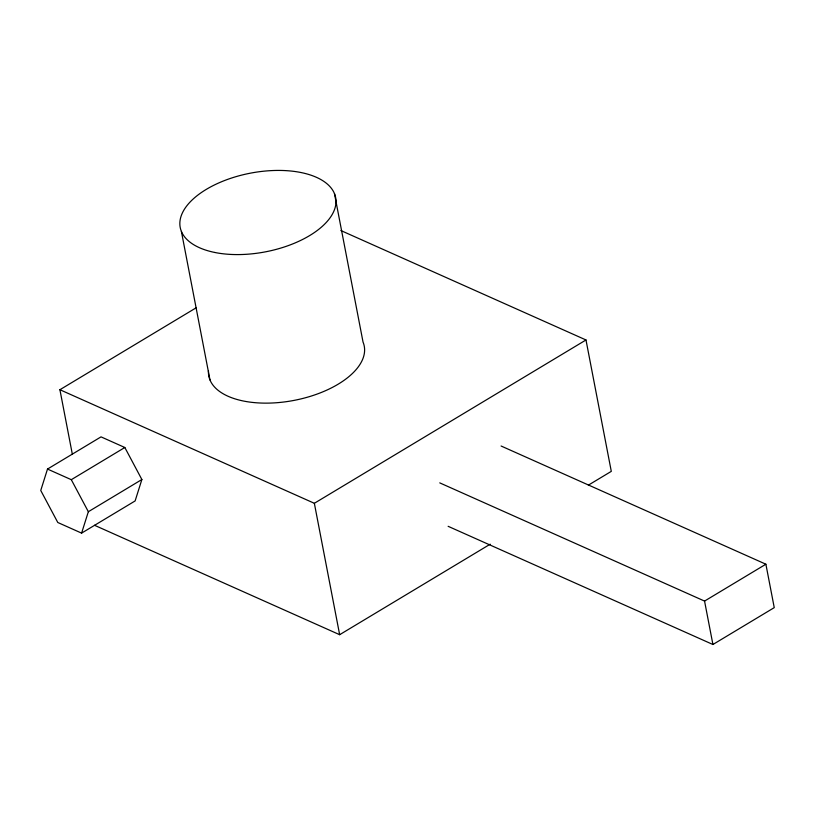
<?xml version="1.0" encoding="UTF-8"?>
<svg xmlns="http://www.w3.org/2000/svg" width="815" height="815" viewBox="0 0 815 815"><rect width="100%" height="100%" fill="white"/><g stroke="black" fill="none" stroke-linecap="round" stroke-linejoin="round"><path stroke-width="1.22" d="M47.504 469.063L40.75 490.467L57.794 522.496L81.592 533.122L135.117 500.94L141.871 479.526L124.827 447.496L101.029 436.871L47.504 469.063L71.302 479.689L88.346 511.718L81.592 533.122M72.331 454.179L59.913 389.723L196.283 307.724M71.302 479.689L124.827 447.496M88.346 511.718L141.871 479.526M59.913 389.723L314.346 503.293L585.985 339.967L611.291 471.365L588.379 485.149M94.52 525.278L339.651 634.702L490.202 544.186M439.764 482.877L704.557 601.083L765.886 564.214L774.25 607.633L712.921 644.502L448.128 526.307M340.853 230.533L585.985 339.967M501.093 446.009L765.886 564.214M704.557 601.083L712.921 644.502M334.456 193.573L363.052 342.117A79.147 40.057 -10.9 0 1 293.054 400.583A79.147 40.057 -10.9 0 1 208.477 370.794M314.346 503.293L339.651 634.702M181.388 231.44L209.995 379.984M214.783 252.467A79.147 40.057 -10.9 0 0 335.862 203.944A79.147 40.057 -10.9 0 0 223.116 181.103A79.147 40.057 -10.9 0 0 214.783 252.467"/></g></svg>
